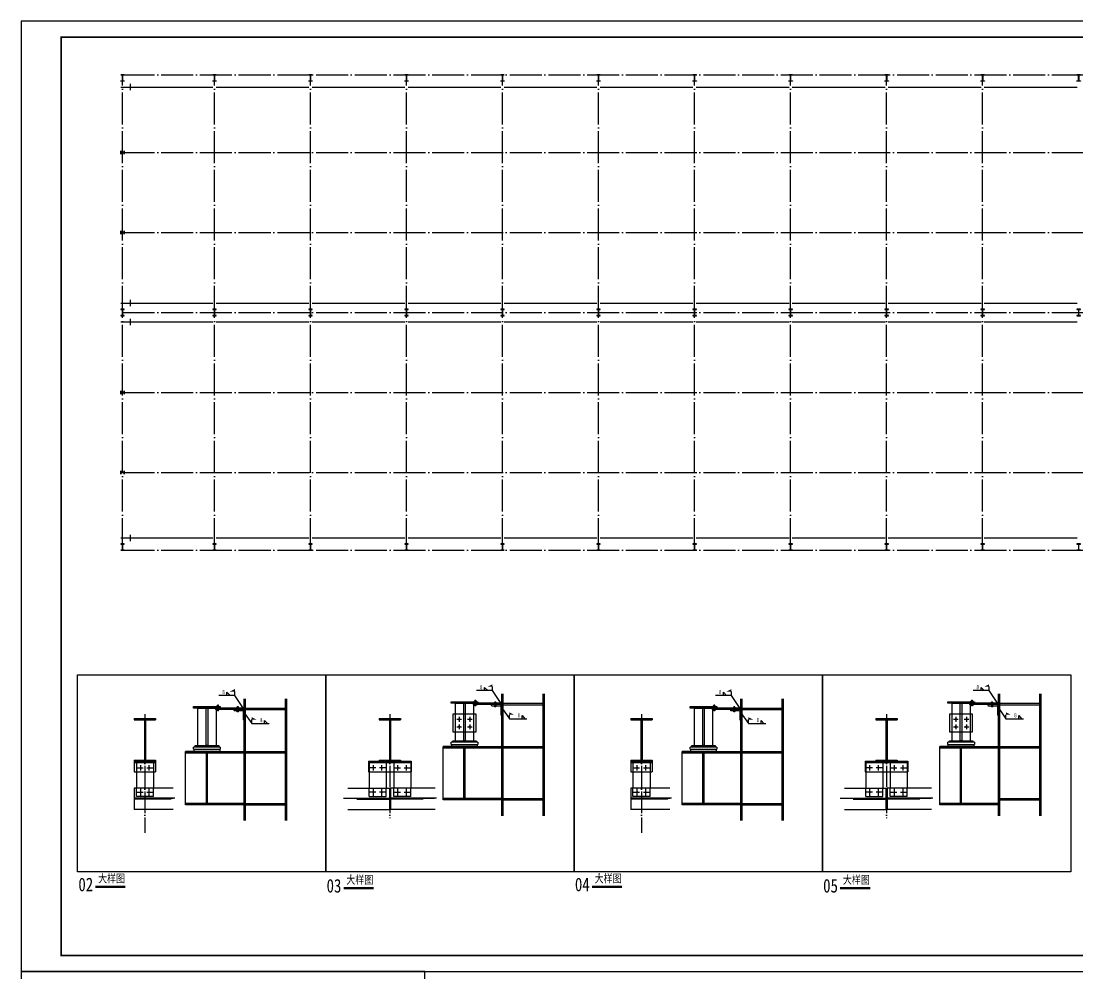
# Model space of a CAD drawing. Extents: x 3335981 to 3441081, y -1122115 to -866695.
# Drawn here: x 3335981 to 3402014, y -926238 to -866695 of the extents above; entities that cross this region are included whole.
import ezdxf
from ezdxf.enums import TextEntityAlignment as Align
from ezdxf.lldxf.tags import DXFTag

# ---------------------------------------------------------------- set-up
doc = ezdxf.new("R2010")
doc.units = 0
doc.header["$LTSCALE"] = 1000
doc.header["$MEASUREMENT"] = 0
doc.linetypes.add('2', pattern=[3800, 3000, -300, 200, -300])
doc.linetypes.add('DOTE', pattern=[2.42, 2, -0.2, 0.02, -0.2])
doc.layers.get('0').update_dxf_attribs({"color": 2})
for name, color, linetype in [('DIM_SYMB', 3, 'Continuous'), ('DOTE', 1, 'DOTE'), ('GROUND', 2, 'Continuous'), ('PUB_TEXT', 7, 'Continuous'), ('PUB_TITLE', 4, 'Continuous'), ('尺寸线及数字', 253, 'Continuous'), ('板洞', 253, 'Continuous'), ('焊缝标注', 1, 'Continuous'), ('编号标注', 253, 'Continuous'), ('螺栓孔标注', 253, 'Continuous'), ('轴线__点划线', 253, '2')]:
    doc.layers.add(name, color=color, linetype=linetype)
doc.styles.add('BIANHAO', font='SIMHEI.TTF', dxfattribs={"width": 0.8})
doc.styles.get("Standard").update_dxf_attribs({"font": 'sa-rs.shx', "width": 0.8, "bigfont": 'GBCBIG.shx'})
doc.styles.add('TUMING', font='SimSun.ttf', dxfattribs={"width": 0.8, "height": 500})
tags = doc.linetypes.add('DASH', pattern=[0.35, 0.25, -0.1]).pattern_tags.tags
tags[6:7] = [DXFTag(74, 4), DXFTag(75, 0), DXFTag(340, '0'), DXFTag(46, 1.0), DXFTag(50, 0.0), DXFTag(44, 0.0), DXFTag(45, 0.0)]
tags[4:5] = [DXFTag(74, 4), DXFTag(75, 0), DXFTag(340, '0'), DXFTag(46, 1.0), DXFTag(50, 0.0), DXFTag(44, 0.0), DXFTag(45, 0.0)]

# ---------------------------------------------------------------- blocks, each defined once
blk = doc.blocks.new('吊车详图西伯力')
for p, q in [((28280, -8002, -2), (28280, -8122, -2)), ((30279, -8002, -2), (30279, -8122, -2)), ((74823, -8002, -2), (74823, -8122, -2)), ((76823, -8002, -2), (76823, -8122, -2))]:
    blk.add_line(p, q)
at = {"linetype": 'ByBlock', "ltscale": 0.01}
for p, q in [((39769, -11611, -2), (34270, -11611, -2)), ((39769, -11736, -2), (34270, -11736, -2)), ((15626, -12067, -2), (10126, -12067, -2)), ((15626, -12192, -2), (10126, -12192, -2)), ((62169, -12067, -2), (56669, -12067, -2)), ((62169, -12192, -2), (56669, -12192, -2)), ((86313, -12067, -2), (80813, -12067, -2)), ((86313, -12192, -2), (80813, -12192, -2))]:
    blk.add_line(p, q, dxfattribs=at)
for points in [[(0, 0), (23268, 0), (23268, -18487), (0, -18487)], [(23268, 0), (46543, 0), (46543, -18487), (23268, -18487)], [(46543, 0), (69811, 0), (69811, -18487), (46543, -18487)], [(69811, 0), (93087, 0), (93087, -18487), (69811, -18487)]]:
    blk.add_lwpolyline(points, close=True, dxfattribs=at)
at = {"layer": 'DIM_SYMB', "color": 3, "const_width": 214}
for points in [[(1662, -19883), (4489, -19883)], [(48205, -19883), (51032, -19883)], [(24928, -20007), (27755, -20007)], [(71471, -20007), (74299, -20007)]]:
    blk.add_lwpolyline(points, dxfattribs=at)
at = {"layer": '尺寸线及数字'}
for p, q in [((14748, -1951, -2), (13248, -1951, -2)), ((14298, -1951, -2), (13998, -1651, -2)), ((13998, -1951, -2), (13998, -1651, -2)), ((14748, -1951, -2), (14748, -1576, -2)), ((15626, -3262, -2), (14748, -1951, -2)), ((38892, -1495, -2), (37392, -1495, -2)), ((38442, -1495, -2), (38142, -1195, -2)), ((38142, -1495, -2), (38142, -1195, -2)), ((38892, -1495, -2), (38892, -1120, -2)), ((39769, -2805, -2), (38892, -1495, -2)), ((39769, -13220, -2), (39769, -1796, -2)), ((39889, -13220, -2), (39889, -1796, -2)), ((43648, -13220, -2), (43648, -1796, -2)), ((43769, -13220, -2), (43769, -1796, -2)), ((61291, -1951, -2), (59791, -1951, -2)), ((60841, -1951, -2), (60541, -1651, -2)), ((60541, -1951, -2), (60541, -1651, -2)), ((61291, -1951, -2), (61291, -1576, -2)), ((62169, -3262, -2), (61291, -1951, -2)), ((85435, -1495, -2), (83935, -1495, -2)), ((84985, -1495, -2), (84685, -1195, -2)), ((84685, -1495, -2), (84685, -1195, -2)), ((85435, -1495, -2), (85435, -1120, -2)), ((86313, -2805, -2), (85435, -1495, -2)), ((86313, -13220, -2), (86313, -1796, -2)), ((86432, -13220, -2), (86432, -1796, -2)), ((90191, -13220, -2), (90191, -1796, -2)), ((90312, -13220, -2), (90312, -1796, -2)), ((13051, -2992, -2), (13051, -2952, -2)), ((13241, -2942, -2), (13061, -2942, -2)), ((13075, -2942, -2), (13075, -2927, -2)), ((13215, -2917, -2), (13085, -2917, -2)), ((13201, -2867, -2), (13101, -2867, -2)), ((13101, -2917, -2), (13101, -2867, -2)), ((13101, -2917, -2), (13101, -3337, -2)), ((13201, -2917, -2), (13201, -2867, -2)), ((13201, -2917, -2), (13201, -3337, -2)), ((13225, -2942, -2), (13225, -2927, -2)), ((13251, -2992, -2), (13251, -2952, -2)), ((15626, -13677, -2), (15626, -2252, -2)), ((15745, -13677, -2), (15745, -2252, -2)), ((19504, -13677, -2), (19504, -2252, -2)), ((19625, -13677, -2), (19625, -2252, -2)), ((35019, -2685, -2), (35019, -2535, -2)), ((35019, -2535, -2), (37519, -2535, -2)), ((39669, -2685, -2), (35019, -2685, -2)), ((35419, -6186, -2), (35419, -2641, -2)), ((35419, -2641, -2), (37120, -2641, -2)), ((35419, -2685, -2), (37120, -2685, -2)), ((35419, -2685, -2), (37120, -2685, -2)), ((36194, -2685, -2), (36344, -2685, -2)), ((36194, -6186, -2), (36194, -2685, -2)), ((36344, -2685, -2), (36344, -6186, -2)), ((37069, -2685, -2), (37069, -2805, -2)), ((39769, -2805, -2), (37069, -2805, -2)), ((37120, -2641, -2), (37120, -6186, -2)), ((37194, -2535, -2), (37194, -2496, -2)), ((37194, -2805, -2), (37194, -2845, -2)), ((37384, -2486, -2), (37204, -2486, -2)), ((37384, -2856, -2), (37204, -2856, -2)), ((37219, -2486, -2), (37219, -2471, -2)), ((37219, -2856, -2), (37219, -2871, -2)), ((37359, -2460, -2), (37229, -2460, -2)), ((37359, -2880, -2), (37229, -2880, -2)), ((37344, -2411, -2), (37244, -2411, -2)), ((37244, -2460, -2), (37244, -2411, -2)), ((37244, -2460, -2), (37244, -2880, -2)), ((37244, -2931, -2), (37244, -2880, -2)), ((37344, -2931, -2), (37244, -2931, -2)), ((37344, -2460, -2), (37344, -2411, -2)), ((37344, -2460, -2), (37344, -2880, -2)), ((37344, -2931, -2), (37344, -2880, -2)), ((37369, -2486, -2), (37369, -2471, -2)), ((37369, -2856, -2), (37369, -2871, -2)), ((37394, -2535, -2), (37394, -2496, -2)), ((37394, -2805, -2), (37394, -2845, -2)), ((37519, -2535, -2), (37519, -2685, -2)), ((39769, -2805, -2), (38769, -2805, -2)), ((38819, -2905, -2), (39619, -2905, -2)), ((39064, -2685, -2), (39064, -2646, -2)), ((39064, -2905, -2), (39064, -2941, -2)), ((39264, -2636, -2), (39075, -2636, -2)), ((39255, -2951, -2), (39075, -2951, -2)), ((39089, -2636, -2), (39089, -2621, -2)), ((39089, -2951, -2), (39089, -2966, -2)), ((39229, -2610, -2), (39099, -2610, -2)), ((39214, -2561, -2), (39114, -2561, -2)), ((39214, -2561, -2), (39114, -2561, -2)), ((39114, -2610, -2), (39114, -2561, -2)), ((39114, -2610, -2), (39114, -2976, -2)), ((39214, -2610, -2), (39214, -2561, -2)), ((39214, -2610, -2), (39214, -2976, -2)), ((39239, -2636, -2), (39239, -2621, -2)), ((39239, -2951, -2), (39239, -2966, -2)), ((39264, -2685, -2), (39264, -2636, -2)), ((39264, -2905, -2), (39264, -2941, -2)), ((39669, -2805, -2), (39669, -2685, -2)), ((39669, -2955, -2), (39669, -3755, -2)), ((39769, -2805, -2), (39769, -3805, -2)), ((39889, -2685, -2), (43648, -2685, -2)), ((39889, -2811, -2), (43648, -2811, -2)), ((59594, -2992, -2), (59594, -2952, -2)), ((59784, -2942, -2), (59604, -2942, -2)), ((59619, -2942, -2), (59619, -2927, -2)), ((59759, -2917, -2), (59629, -2917, -2)), ((59744, -2867, -2), (59644, -2867, -2)), ((59644, -2917, -2), (59644, -2867, -2)), ((59644, -2917, -2), (59644, -3337, -2)), ((59744, -2917, -2), (59744, -2867, -2)), ((59744, -2917, -2), (59744, -3337, -2)), ((59769, -2942, -2), (59769, -2927, -2)), ((59794, -2992, -2), (59794, -2952, -2)), ((62169, -13677, -2), (62169, -2252, -2)), ((62289, -13677, -2), (62289, -2252, -2)), ((66048, -13677, -2), (66048, -2252, -2)), ((66169, -13677, -2), (66169, -2252, -2)), ((81563, -2685, -2), (81563, -2535, -2)), ((81563, -2535, -2), (84063, -2535, -2)), ((86213, -2685, -2), (81563, -2685, -2)), ((81963, -6186, -2), (81963, -2641, -2)), ((81963, -2641, -2), (83663, -2641, -2)), ((81963, -2685, -2), (83663, -2685, -2)), ((81963, -2685, -2), (83663, -2685, -2)), ((82737, -2685, -2), (82887, -2685, -2)), ((82737, -6186, -2), (82737, -2685, -2)), ((82887, -2685, -2), (82887, -6186, -2)), ((83613, -2685, -2), (83613, -2805, -2)), ((86313, -2805, -2), (83613, -2805, -2)), ((83663, -2641, -2), (83663, -6186, -2)), ((83738, -2535, -2), (83738, -2496, -2)), ((83738, -2805, -2), (83738, -2845, -2)), ((83928, -2486, -2), (83748, -2486, -2)), ((83928, -2856, -2), (83748, -2856, -2)), ((83762, -2486, -2), (83762, -2471, -2)), ((83762, -2856, -2), (83762, -2871, -2)), ((83902, -2460, -2), (83772, -2460, -2)), ((83902, -2880, -2), (83772, -2880, -2)), ((83888, -2411, -2), (83788, -2411, -2)), ((83788, -2460, -2), (83788, -2411, -2)), ((83788, -2460, -2), (83788, -2880, -2)), ((83788, -2931, -2), (83788, -2880, -2)), ((83888, -2931, -2), (83788, -2931, -2)), ((83888, -2460, -2), (83888, -2411, -2)), ((83888, -2460, -2), (83888, -2880, -2)), ((83888, -2931, -2), (83888, -2880, -2)), ((83912, -2486, -2), (83912, -2471, -2)), ((83912, -2856, -2), (83912, -2871, -2)), ((83938, -2535, -2), (83938, -2496, -2)), ((83938, -2805, -2), (83938, -2845, -2)), ((84063, -2535, -2), (84063, -2685, -2)), ((86313, -2805, -2), (85313, -2805, -2)), ((85363, -2905, -2), (86163, -2905, -2)), ((85607, -2685, -2), (85607, -2646, -2)), ((85607, -2905, -2), (85607, -2941, -2)), ((85808, -2636, -2), (85618, -2636, -2)), ((85798, -2951, -2), (85618, -2951, -2)), ((85633, -2636, -2), (85633, -2621, -2)), ((85633, -2951, -2), (85633, -2966, -2)), ((85773, -2610, -2), (85642, -2610, -2)), ((85757, -2561, -2), (85658, -2561, -2)), ((85757, -2561, -2), (85658, -2561, -2)), ((85658, -2610, -2), (85658, -2561, -2)), ((85658, -2610, -2), (85658, -2976, -2)), ((85757, -2610, -2), (85757, -2561, -2)), ((85757, -2610, -2), (85757, -2976, -2)), ((85783, -2636, -2), (85783, -2621, -2)), ((85783, -2951, -2), (85783, -2966, -2)), ((85808, -2685, -2), (85808, -2636, -2)), ((85808, -2905, -2), (85808, -2941, -2)), ((86213, -2805, -2), (86213, -2685, -2)), ((86213, -2955, -2), (86213, -3755, -2)), ((86313, -2805, -2), (86313, -3805, -2)), ((86432, -2685, -2), (90191, -2685, -2)), ((86432, -2811, -2), (90191, -2811, -2)), ((10876, -3142, -2), (10876, -2992, -2)), ((10876, -2992, -2), (13376, -2992, -2)), ((15526, -3142, -2), (10876, -3142, -2)), ((11276, -6642, -2), (11276, -3097, -2)), ((11276, -3097, -2), (12976, -3097, -2)), ((11276, -3142, -2), (12976, -3142, -2)), ((11276, -3142, -2), (12976, -3142, -2)), ((12050, -3142, -2), (12200, -3142, -2)), ((12050, -6642, -2), (12050, -3142, -2)), ((12200, -3142, -2), (12200, -6642, -2)), ((12926, -3142, -2), (12926, -3262, -2)), ((15626, -3262, -2), (12926, -3262, -2)), ((12976, -3097, -2), (12976, -6642, -2)), ((13051, -3262, -2), (13051, -3302, -2)), ((13241, -3312, -2), (13061, -3312, -2)), ((13075, -3312, -2), (13075, -3327, -2)), ((13215, -3337, -2), (13085, -3337, -2)), ((13101, -3387, -2), (13101, -3337, -2)), ((13201, -3387, -2), (13101, -3387, -2)), ((13201, -3387, -2), (13201, -3337, -2)), ((13225, -3312, -2), (13225, -3327, -2)), ((13251, -3262, -2), (13251, -3302, -2)), ((13376, -2992, -2), (13376, -3142, -2)), ((15626, -3262, -2), (14626, -3262, -2)), ((14676, -3362, -2), (15476, -3362, -2)), ((14920, -3142, -2), (14920, -3102, -2)), ((14920, -3362, -2), (14920, -3397, -2)), ((15121, -3092, -2), (14931, -3092, -2)), ((15111, -3408, -2), (14931, -3408, -2)), ((14946, -3092, -2), (14946, -3077, -2)), ((14946, -3408, -2), (14946, -3423, -2)), ((15086, -3067, -2), (14955, -3067, -2)), ((15086, -3432, -2), (14955, -3432, -2)), ((15070, -3017, -2), (14971, -3017, -2)), ((15070, -3017, -2), (14971, -3017, -2)), ((14971, -3067, -2), (14971, -3017, -2)), ((14971, -3067, -2), (14971, -3432, -2)), ((14971, -3483, -2), (14971, -3432, -2)), ((15070, -3483, -2), (14971, -3483, -2)), ((15070, -3483, -2), (14971, -3483, -2)), ((15070, -3067, -2), (15070, -3017, -2)), ((15070, -3067, -2), (15070, -3432, -2)), ((15070, -3483, -2), (15070, -3432, -2)), ((15096, -3092, -2), (15096, -3077, -2)), ((15096, -3408, -2), (15096, -3423, -2)), ((15121, -3142, -2), (15121, -3092, -2)), ((15121, -3362, -2), (15121, -3397, -2)), ((15526, -3262, -2), (15526, -3142, -2)), ((15526, -3412, -2), (15526, -4212, -2)), ((15626, -3262, -2), (15626, -4262, -2)), ((15626, -3572, -2), (16330, -4583, -2)), ((15745, -3142, -2), (19504, -3142, -2)), ((15745, -3267, -2), (19504, -3267, -2)), ((39229, -2976, -2), (39099, -2976, -2)), ((39114, -3026, -2), (39114, -2976, -2)), ((39214, -3026, -2), (39114, -3026, -2)), ((39214, -3026, -2), (39114, -3026, -2)), ((39214, -3026, -2), (39214, -2976, -2)), ((39769, -3116, -2), (40474, -4127, -2)), ((40474, -4127, -2), (40474, -3752, -2)), ((41676, -3827, -2), (41937, -4127, -2)), ((41676, -4127, -2), (41676, -3827, -2)), ((57419, -3142, -2), (57419, -2992, -2)), ((57419, -2992, -2), (59919, -2992, -2)), ((62069, -3142, -2), (57419, -3142, -2)), ((57819, -6642, -2), (57819, -3097, -2)), ((57819, -3097, -2), (59519, -3097, -2)), ((57819, -3142, -2), (59519, -3142, -2)), ((57819, -3142, -2), (59519, -3142, -2)), ((58594, -3142, -2), (58744, -3142, -2)), ((58594, -6642, -2), (58594, -3142, -2)), ((58744, -3142, -2), (58744, -6642, -2)), ((59469, -3142, -2), (59469, -3262, -2)), ((62169, -3262, -2), (59469, -3262, -2)), ((59519, -3097, -2), (59519, -6642, -2)), ((59594, -3262, -2), (59594, -3302, -2)), ((59784, -3312, -2), (59604, -3312, -2)), ((59619, -3312, -2), (59619, -3327, -2)), ((59759, -3337, -2), (59629, -3337, -2)), ((59644, -3387, -2), (59644, -3337, -2)), ((59744, -3387, -2), (59644, -3387, -2)), ((59744, -3387, -2), (59744, -3337, -2)), ((59769, -3312, -2), (59769, -3327, -2)), ((59794, -3262, -2), (59794, -3302, -2)), ((59919, -2992, -2), (59919, -3142, -2)), ((62169, -3262, -2), (61169, -3262, -2)), ((61219, -3362, -2), (62019, -3362, -2)), ((61464, -3142, -2), (61464, -3102, -2)), ((61464, -3362, -2), (61464, -3397, -2)), ((61664, -3092, -2), (61474, -3092, -2)), ((61654, -3408, -2), (61474, -3408, -2)), ((61489, -3092, -2), (61489, -3077, -2)), ((61489, -3408, -2), (61489, -3423, -2)), ((61629, -3067, -2), (61499, -3067, -2)), ((61629, -3432, -2), (61499, -3432, -2)), ((61614, -3017, -2), (61514, -3017, -2)), ((61614, -3017, -2), (61514, -3017, -2)), ((61514, -3067, -2), (61514, -3017, -2)), ((61514, -3067, -2), (61514, -3432, -2)), ((61514, -3483, -2), (61514, -3432, -2)), ((61614, -3483, -2), (61514, -3483, -2)), ((61614, -3483, -2), (61514, -3483, -2)), ((61614, -3067, -2), (61614, -3017, -2)), ((61614, -3067, -2), (61614, -3432, -2)), ((61614, -3483, -2), (61614, -3432, -2)), ((61639, -3092, -2), (61639, -3077, -2)), ((61639, -3408, -2), (61639, -3423, -2)), ((61664, -3142, -2), (61664, -3092, -2)), ((61664, -3362, -2), (61664, -3397, -2)), ((62069, -3262, -2), (62069, -3142, -2)), ((62069, -3412, -2), (62069, -4212, -2)), ((62169, -3262, -2), (62169, -4262, -2)), ((62169, -3572, -2), (62873, -4583, -2)), ((62289, -3142, -2), (66048, -3142, -2)), ((62289, -3267, -2), (66048, -3267, -2)), ((85773, -2976, -2), (85642, -2976, -2)), ((85658, -3026, -2), (85658, -2976, -2)), ((85757, -3026, -2), (85658, -3026, -2)), ((85757, -3026, -2), (85658, -3026, -2)), ((85757, -3026, -2), (85757, -2976, -2)), ((86313, -3116, -2), (87017, -4127, -2)), ((87017, -4127, -2), (87017, -3752, -2)), ((88219, -3827, -2), (88480, -4127, -2)), ((88219, -4127, -2), (88219, -3827, -2)), ((5316, -4122, -2), (7316, -4122, -2)), ((5316, -4122, -2), (5316, -4242, -2)), ((5316, -4242, -2), (7316, -4242, -2)), ((6266, -4242, -2), (6266, -8002, -2)), ((6366, -4242, -2), (6366, -8002, -2)), ((7316, -4122, -2), (7316, -4242, -2)), ((16330, -4583, -2), (16330, -4208, -2)), ((16330, -4583, -2), (17973, -4583, -2)), ((17532, -4283, -2), (17793, -4583, -2)), ((17532, -4583, -2), (17532, -4283, -2)), ((28279, -4122, -2), (30279, -4122, -2)), ((28279, -4122, -2), (28279, -4242, -2)), ((28279, -4242, -2), (30279, -4242, -2)), ((29229, -4242, -2), (29229, -8002, -2)), ((29330, -4242, -2), (29330, -8002, -2)), ((30279, -4122, -2), (30279, -4242, -2)), ((40474, -4127, -2), (42116, -4127, -2)), ((51860, -4122, -2), (53859, -4122, -2)), ((51860, -4122, -2), (51860, -4242, -2)), ((51860, -4242, -2), (53859, -4242, -2)), ((52809, -4242, -2), (52809, -8002, -2)), ((52910, -4242, -2), (52910, -8002, -2)), ((53859, -4122, -2), (53859, -4242, -2)), ((62873, -4583, -2), (62873, -4208, -2)), ((62873, -4583, -2), (64516, -4583, -2)), ((64075, -4283, -2), (64337, -4583, -2)), ((64075, -4583, -2), (64075, -4283, -2)), ((74823, -4122, -2), (76823, -4122, -2)), ((74823, -4122, -2), (74823, -4242, -2)), ((74823, -4242, -2), (76823, -4242, -2)), ((75773, -4242, -2), (75773, -8002, -2)), ((75873, -4242, -2), (75873, -8002, -2)), ((76823, -4122, -2), (76823, -4242, -2)), ((87017, -4127, -2), (88660, -4127, -2)), ((13376, -6792, -2), (10876, -6792, -2)), ((10876, -6992, -2), (10876, -6792, -2)), ((11026, -6642, -2), (13226, -6642, -2)), ((11026, -6792, -2), (11026, -6642, -2)), ((12200, -6642, -2), (12050, -6642, -2)), ((13226, -6642, -2), (13226, -6792, -2)), ((13376, -6792, -2), (13376, -6992, -2)), ((37494, -6735, -2), (34270, -6735, -2)), ((34270, -11736, -2), (34270, -6735, -2)), ((34270, -6735, -2), (39769, -6735, -2)), ((34270, -6861, -2), (39769, -6861, -2)), ((37519, -6336, -2), (35019, -6336, -2)), ((35019, -6536, -2), (35019, -6336, -2)), ((35019, -6536, -2), (37519, -6536, -2)), ((35069, -6735, -2), (35069, -6536, -2)), ((35169, -6186, -2), (37369, -6186, -2)), ((35169, -6336, -2), (35169, -6186, -2)), ((36344, -6186, -2), (36194, -6186, -2)), ((36220, -11611, -2), (36220, -6861, -2)), ((36319, -11611, -2), (36319, -6861, -2)), ((37369, -6186, -2), (37369, -6336, -2)), ((37469, -6536, -2), (37469, -6735, -2)), ((37519, -6336, -2), (37519, -6536, -2)), ((39889, -6735, -2), (43648, -6735, -2)), ((39889, -6861, -2), (43648, -6861, -2)), ((59919, -6792, -2), (57419, -6792, -2)), ((57419, -6992, -2), (57419, -6792, -2)), ((57569, -6642, -2), (59769, -6642, -2)), ((57569, -6792, -2), (57569, -6642, -2)), ((58744, -6642, -2), (58594, -6642, -2)), ((59769, -6642, -2), (59769, -6792, -2)), ((59919, -6792, -2), (59919, -6992, -2)), ((84037, -6735, -2), (80813, -6735, -2)), ((80813, -12192, -2), (80813, -6735, -2)), ((80813, -6735, -2), (86313, -6735, -2)), ((80813, -6861, -2), (86313, -6861, -2)), ((84063, -6336, -2), (81563, -6336, -2)), ((81563, -6536, -2), (81563, -6336, -2)), ((81563, -6536, -2), (84063, -6536, -2)), ((81613, -6735, -2), (81613, -6536, -2)), ((81713, -6186, -2), (83913, -6186, -2)), ((81713, -6336, -2), (81713, -6186, -2)), ((82887, -6186, -2), (82737, -6186, -2)), ((82763, -12067, -2), (82763, -6861, -2)), ((82863, -12067, -2), (82863, -6861, -2)), ((83913, -6186, -2), (83913, -6336, -2)), ((84012, -6536, -2), (84012, -6735, -2)), ((84063, -6336, -2), (84063, -6536, -2)), ((86432, -6735, -2), (90191, -6735, -2)), ((86432, -6861, -2), (90191, -6861, -2)), ((13350, -7192, -2), (10126, -7192, -2)), ((10126, -12192, -2), (10126, -7192, -2)), ((10126, -7192, -2), (15626, -7192, -2)), ((10126, -7317, -2), (15626, -7317, -2)), ((10876, -6992, -2), (13376, -6992, -2)), ((10926, -7192, -2), (10926, -6992, -2)), ((12076, -12067, -2), (12076, -7317, -2)), ((12176, -12067, -2), (12176, -7317, -2)), ((13325, -6992, -2), (13325, -7192, -2)), ((15745, -7192, -2), (19504, -7192, -2)), ((15745, -7317, -2), (19504, -7317, -2)), ((59894, -7192, -2), (56669, -7192, -2)), ((56669, -12192, -2), (56669, -7192, -2)), ((56669, -7192, -2), (62169, -7192, -2)), ((56669, -7317, -2), (62169, -7317, -2)), ((57419, -6992, -2), (59919, -6992, -2)), ((57469, -7192, -2), (57469, -6992, -2)), ((58619, -12067, -2), (58619, -7317, -2)), ((58719, -12067, -2), (58719, -7317, -2)), ((59869, -6992, -2), (59869, -7192, -2)), ((62289, -7192, -2), (66048, -7192, -2)), ((62289, -7317, -2), (66048, -7317, -2)), ((5316, -8002, -2), (7316, -8002, -2)), ((5316, -8002, -2), (5316, -9122, -2)), ((5316, -8122, -2), (7316, -8122, -2)), ((5316, -8222, -2), (7316, -8222, -2)), ((7316, -8002, -2), (7316, -9122, -2)), ((27279, -8122, -2), (31280, -8122, -2)), ((27279, -8122, -2), (27279, -9122, -2)), ((28280, -8002, -2), (30279, -8002, -2)), ((31280, -8122, -2), (31280, -9122, -2)), ((51860, -8002, -2), (53859, -8002, -2)), ((51860, -8002, -2), (51860, -9122, -2)), ((51860, -8122, -2), (53859, -8122, -2)), ((51860, -8222, -2), (53859, -8222, -2)), ((53859, -8002, -2), (53859, -9122, -2)), ((73822, -8122, -2), (77823, -8122, -2)), ((73822, -8122, -2), (73822, -9122, -2)), ((74823, -8002, -2), (76823, -8002, -2)), ((77823, -8122, -2), (77823, -9122, -2)), ((27279, -9122, -2), (27329, -9122, -2)), ((28929, -9122, -2), (29630, -9122, -2)), ((31230, -9122, -2), (31280, -9122, -2)), ((73822, -9122, -2), (73872, -9122, -2)), ((75473, -9122, -2), (76173, -9122, -2)), ((77773, -9122, -2), (77823, -9122, -2)), ((8958, -10623, -2), (5316, -10623, -2)), ((5316, -10623, -2), (5316, -12623, -2)), ((25332, -10623, -2), (29229, -10623, -2)), ((29229, -10623, -2), (29229, -12623, -2)), ((33510, -10623, -2), (29329, -10623, -2)), ((29329, -10623, -2), (29329, -12623, -2)), ((55501, -10623, -2), (51860, -10623, -2)), ((51860, -10623, -2), (51860, -12623, -2)), ((71876, -10623, -2), (75773, -10623, -2)), ((75773, -10623, -2), (75773, -12623, -2)), ((80053, -10623, -2), (75873, -10623, -2)), ((75873, -10623, -2), (75873, -12623, -2)), ((39889, -11611, -2), (43648, -11611, -2)), ((39889, -11736, -2), (43648, -11736, -2)), ((86432, -11611, -2), (90191, -11611, -2)), ((86432, -11736, -2), (90191, -11736, -2)), ((8958, -12623, -2), (5316, -12623, -2)), ((15745, -12067, -2), (19504, -12067, -2)), ((15745, -12192, -2), (19504, -12192, -2)), ((25332, -12623, -2), (29229, -12623, -2)), ((33510, -12623, -2), (29329, -12623, -2)), ((55501, -12623, -2), (51860, -12623, -2)), ((62289, -12067, -2), (66048, -12067, -2)), ((62289, -12192, -2), (66048, -12192, -2)), ((71876, -12623, -2), (75773, -12623, -2)), ((80053, -12623, -2), (75873, -12623, -2))]:
    blk.add_line(p, q, dxfattribs=at)
at = {"layer": '尺寸线及数字', "linetype": 'DASH'}
for p, q in [((27279, -8222, -2), (31280, -8222, -2)), ((73822, -8222, -2), (77823, -8222, -2)), ((5316, -9122, -2), (7316, -9122, -2)), ((27329, -9122, -2), (28929, -9122, -2)), ((29630, -9122, -2), (31230, -9122, -2)), ((51860, -9122, -2), (53859, -9122, -2)), ((73872, -9122, -2), (75473, -9122, -2)), ((76173, -9122, -2), (77773, -9122, -2))]:
    blk.add_line(p, q, dxfattribs=at)
at = {"layer": '尺寸线及数字'}
for centre, radius, start, end in [((13061, -2952, -2), 9.9, 90, 180.00001), ((13085, -2927, -2), 10.6, 90, 180.00001), ((13215, -2927, -2), 9.96, 0, 90), ((13241, -2952, -2), 9.96, 0, 90), ((37204, -2845, -2), 9.96, 180.00001, 270.00001), ((37204, -2496, -2), 9.9, 90, 180.00001), ((37229, -2471, -2), 10.6, 90, 180.00001), ((37229, -2871, -2), 9.91, 180.00001, 270.00001), ((37359, -2471, -2), 9.96, 0, 90), ((37359, -2871, -2), 9.37, 270, 0), ((37384, -2496, -2), 9.96, 0, 90), ((37384, -2845, -2), 10.3, 270, 0), ((38883, -2811, -2), 114, 177.20509, 235.92502), ((39075, -2941, -2), 10.3, 180.00001, 270.00001), ((39075, -2646, -2), 9.9, 90, 180.00001), ((39099, -2621, -2), 10.6, 90, 180.00001), ((39099, -2966, -2), 9.94, 180.00001, 270.00001), ((39229, -2621, -2), 9.96, 0, 90), ((39229, -2966, -2), 9.37, 270, 0), ((39255, -2941, -2), 10.3, 270, 0), ((39619, -2955, -2), 50, 0, 90), ((59604, -2952, -2), 9.9, 90, 180.00001), ((59629, -2927, -2), 10.6, 90, 180.00001), ((59759, -2927, -2), 9.96, 0, 90), ((59784, -2952, -2), 9.96, 0, 90), ((83748, -2496, -2), 9.9, 90, 180.00001), ((83748, -2845, -2), 9.96, 180.00001, 270.00001), ((83772, -2471, -2), 10.6, 90, 180.00001), ((83772, -2871, -2), 9.91, 180.00001, 270.00001), ((83902, -2471, -2), 9.96, 0, 90), ((83902, -2871, -2), 9.37, 270, 0), ((83928, -2496, -2), 9.96, 0, 90), ((83928, -2845, -2), 10.3, 270, 0), ((85427, -2811, -2), 114, 177.20509, 235.92502), ((85618, -2646, -2), 9.9, 90, 180.00001), ((85618, -2941, -2), 10.3, 180.00001, 270.00001), ((85642, -2621, -2), 10.6, 90, 180.00001), ((85642, -2966, -2), 9.94, 180.00001, 270.00001), ((85773, -2621, -2), 9.96, 0, 90), ((85773, -2966, -2), 9.37, 270, 0), ((85798, -2941, -2), 10.3, 270, 0), ((86163, -2955, -2), 50, 0, 90), ((13061, -3302, -2), 9.96, 180.00001, 270.00001), ((13085, -3327, -2), 9.91, 180.00001, 270.00001), ((13215, -3327, -2), 9.37, 270, 0), ((13241, -3302, -2), 10.3, 270, 0), ((14740, -3267, -2), 114, 177.20509, 235.92502), ((14931, -3102, -2), 9.9, 90, 180.00001), ((14931, -3397, -2), 10.3, 180.00001, 270.00001), ((14955, -3077, -2), 10.6, 90, 180.00001), ((14955, -3423, -2), 9.94, 180.00001, 270.00001), ((15086, -3077, -2), 9.96, 0, 90), ((15086, -3423, -2), 9.37, 270, 0), ((15111, -3397, -2), 10.3, 270, 0), ((15476, -3412, -2), 50, 0, 90), ((39764, -3692, -2), 114, 214.07499, 272.79491), ((59604, -3302, -2), 9.96, 180.00001, 270.00001), ((59629, -3327, -2), 9.91, 180.00001, 270.00001), ((59759, -3327, -2), 9.37, 270, 0), ((59784, -3302, -2), 10.3, 270, 0), ((61283, -3267, -2), 114, 177.20509, 235.92502), ((61474, -3102, -2), 9.9, 90, 180.00001), ((61474, -3397, -2), 10.3, 180.00001, 270.00001), ((61499, -3077, -2), 10.6, 90, 180.00001), ((61499, -3423, -2), 9.94, 180.00001, 270.00001), ((61629, -3077, -2), 9.96, 0, 90), ((61629, -3423, -2), 9.37, 270, 0), ((61654, -3397, -2), 10.3, 270, 0), ((62019, -3412, -2), 50, 0, 90), ((86307, -3692, -2), 114, 214.07499, 272.79491), ((15620, -4148, -2), 114, 214.07499, 272.79491), ((62164, -4148, -2), 114, 214.07499, 272.79491)]:
    blk.add_arc(centre, radius, start, end, dxfattribs=at)
for points in [[(38892, -1120, -2), (38442, -1120, -2), (38892, -895, -2)], [(85435, -1120, -2), (84985, -1120, -2), (85435, -895, -2)], [(14748, -1576, -2), (14298, -1576, -2), (14748, -1351, -2)], [(61291, -1576, -2), (60841, -1576, -2), (61291, -1351, -2)], [(39769, -2805, -2), (39705, -2669, -2), (39667, -2694, -2)], [(86313, -2805, -2), (86248, -2669, -2), (86211, -2694, -2)], [(15626, -3262, -2), (15561, -3125, -2), (15524, -3150, -2)], [(15626, -3572, -2), (15693, -3708, -2), (15730, -3683, -2)], [(39769, -3116, -2), (39836, -3252, -2), (39874, -3226, -2)], [(40474, -3752, -2), (40924, -3752, -2), (40474, -3527, -2)], [(62169, -3262, -2), (62105, -3125, -2), (62067, -3150, -2)], [(62169, -3572, -2), (62236, -3708, -2), (62273, -3683, -2)], [(86313, -3116, -2), (86380, -3252, -2), (86417, -3226, -2)], [(87017, -3752, -2), (87467, -3752, -2), (87017, -3527, -2)], [(16330, -4208, -2), (16780, -4208, -2), (16330, -3983, -2)], [(62873, -4208, -2), (63323, -4208, -2), (62873, -3983, -2)]]:
    blk.add_solid(points, dxfattribs=at)
at = {"layer": '板洞', "color": 1}
for p, q in [((5516, -8172, -2), (5516, -10623, -2)), ((5516, -8172, -2), (7117, -8172, -2)), ((7117, -8172, -2), (7117, -10623, -2)), ((28929, -8172, -2), (27329, -8172, -2)), ((27329, -8172, -2), (27329, -10623, -2)), ((28929, -8172, -2), (28929, -10623, -2)), ((29630, -8172, -2), (29630, -10623, -2)), ((29630, -8172, -2), (31230, -8172, -2)), ((31230, -8172, -2), (31230, -10623, -2)), ((52060, -8172, -2), (52060, -10623, -2)), ((52060, -8172, -2), (53660, -8172, -2)), ((53660, -8172, -2), (53660, -10623, -2)), ((75473, -8172, -2), (73872, -8172, -2)), ((73872, -8172, -2), (73872, -10623, -2)), ((75473, -8172, -2), (75473, -10623, -2)), ((76173, -8172, -2), (76173, -10623, -2)), ((76173, -8172, -2), (77773, -8172, -2)), ((77773, -8172, -2), (77773, -10623, -2))]:
    blk.add_line(p, q, dxfattribs=at)
at = {"layer": '板洞', "color": 253}
for p, q in [((5516, -8722, -2), (6141, -8722, -2)), ((5916, -8977, -2), (5916, -8467, -2)), ((6491, -8722, -2), (7117, -8722, -2)), ((6716, -8977, -2), (6716, -8467, -2)), ((27955, -8722, -2), (27329, -8722, -2)), ((27730, -8977, -2), (27730, -8467, -2)), ((28929, -8722, -2), (28304, -8722, -2)), ((28529, -8977, -2), (28529, -8467, -2)), ((29630, -8722, -2), (30255, -8722, -2)), ((30030, -8977, -2), (30030, -8467, -2)), ((30604, -8722, -2), (31230, -8722, -2)), ((30829, -8977, -2), (30829, -8467, -2)), ((52060, -8722, -2), (52685, -8722, -2)), ((52460, -8977, -2), (52460, -8467, -2)), ((53034, -8722, -2), (53660, -8722, -2)), ((53259, -8977, -2), (53259, -8467, -2)), ((74498, -8722, -2), (73872, -8722, -2)), ((74273, -8977, -2), (74273, -8467, -2)), ((75473, -8722, -2), (74848, -8722, -2)), ((75073, -8977, -2), (75073, -8467, -2)), ((76173, -8722, -2), (76798, -8722, -2)), ((76573, -8977, -2), (76573, -8467, -2)), ((77148, -8722, -2), (77773, -8722, -2)), ((77373, -8977, -2), (77373, -8467, -2)), ((5916, -11360, -2), (5916, -10685, -2)), ((6716, -11360, -2), (6716, -10685, -2)), ((27730, -11360, -2), (27730, -10685, -2)), ((28529, -11360, -2), (28529, -10685, -2)), ((30030, -11360, -2), (30030, -10685, -2)), ((30829, -11360, -2), (30829, -10685, -2)), ((52460, -11360, -2), (52460, -10685, -2)), ((53259, -11360, -2), (53259, -10685, -2)), ((74273, -11360, -2), (74273, -10685, -2)), ((75073, -11360, -2), (75073, -10685, -2)), ((76573, -11360, -2), (76573, -10685, -2)), ((77373, -11360, -2), (77373, -10685, -2)), ((5516, -11023, -2), (6141, -11023, -2)), ((6491, -11023, -2), (7116, -11023, -2)), ((27955, -11023, -2), (27330, -11023, -2)), ((28929, -11023, -2), (28304, -11023, -2)), ((29630, -11023, -2), (30255, -11023, -2)), ((30604, -11023, -2), (31229, -11023, -2)), ((52060, -11023, -2), (52685, -11023, -2)), ((53034, -11023, -2), (53659, -11023, -2)), ((74498, -11023, -2), (73873, -11023, -2)), ((75473, -11023, -2), (74848, -11023, -2)), ((76173, -11023, -2), (76798, -11023, -2)), ((77148, -11023, -2), (77773, -11023, -2))]:
    blk.add_line(p, q, dxfattribs=at)
at = {"layer": '板洞', "color": 253, "linetype": 'DASH'}
for p, q in [((5516, -11422, -2), (5516, -10623, -2)), ((7116, -11422, -2), (7116, -10623, -2)), ((27330, -11422, -2), (27330, -10623, -2)), ((28929, -11422, -2), (28929, -10623, -2)), ((29630, -11422, -2), (29630, -10623, -2)), ((31229, -11422, -2), (31229, -10623, -2)), ((52060, -11422, -2), (52060, -10623, -2)), ((53659, -11422, -2), (53659, -10623, -2)), ((73873, -11422, -2), (73873, -10623, -2)), ((75473, -11422, -2), (75473, -10623, -2)), ((76173, -11422, -2), (76173, -10623, -2)), ((77773, -11422, -2), (77773, -10623, -2)), ((7116, -11422, -2), (5516, -11422, -2)), ((27330, -11422, -2), (28929, -11422, -2)), ((31229, -11422, -2), (29630, -11422, -2)), ((53659, -11422, -2), (52060, -11422, -2)), ((73873, -11422, -2), (75473, -11422, -2)), ((77773, -11422, -2), (76173, -11422, -2))]:
    blk.add_line(p, q, dxfattribs=at)
at = {"layer": '板洞'}
for points in [[(5916, -8868, -2), (6029, -8722, -2), (5804, -8722, -2), (5916, -8576, -2)], [(6716, -8868, -2), (6828, -8722, -2), (6603, -8722, -2), (6716, -8576, -2)], [(27730, -8868, -2), (27617, -8722, -2), (27842, -8722, -2), (27730, -8576, -2)], [(28529, -8868, -2), (28417, -8722, -2), (28642, -8722, -2), (28529, -8576, -2)], [(30030, -8868, -2), (30142, -8722, -2), (29917, -8722, -2), (30030, -8576, -2)], [(30829, -8868, -2), (30942, -8722, -2), (30717, -8722, -2), (30829, -8576, -2)], [(52460, -8868, -2), (52572, -8722, -2), (52347, -8722, -2), (52460, -8576, -2)], [(53259, -8868, -2), (53372, -8722, -2), (53147, -8722, -2), (53259, -8576, -2)], [(74273, -8868, -2), (74161, -8722, -2), (74386, -8722, -2), (74273, -8576, -2)], [(75073, -8868, -2), (74960, -8722, -2), (75185, -8722, -2), (75073, -8576, -2)], [(76573, -8868, -2), (76685, -8722, -2), (76460, -8722, -2), (76573, -8576, -2)], [(77373, -8868, -2), (77485, -8722, -2), (77260, -8722, -2), (77373, -8576, -2)], [(5916, -11169, -2), (6029, -11023, -2), (5804, -11023, -2), (5916, -10876, -2)], [(6716, -11169, -2), (6828, -11023, -2), (6603, -11023, -2), (6716, -10876, -2)], [(27730, -11169, -2), (27617, -11023, -2), (27842, -11023, -2), (27730, -10876, -2)], [(28529, -11169, -2), (28417, -11023, -2), (28642, -11023, -2), (28529, -10876, -2)], [(30030, -11169, -2), (30142, -11023, -2), (29917, -11023, -2), (30030, -10876, -2)], [(30829, -11169, -2), (30942, -11023, -2), (30717, -11023, -2), (30829, -10876, -2)], [(52460, -11169, -2), (52572, -11023, -2), (52347, -11023, -2), (52460, -10876, -2)], [(53259, -11169, -2), (53372, -11023, -2), (53147, -11023, -2), (53259, -10876, -2)], [(74273, -11169, -2), (74161, -11023, -2), (74386, -11023, -2), (74273, -10876, -2)], [(75073, -11169, -2), (74960, -11023, -2), (75185, -11023, -2), (75073, -10876, -2)], [(76573, -11169, -2), (76685, -11023, -2), (76460, -11023, -2), (76573, -10876, -2)], [(77373, -11169, -2), (77485, -11023, -2), (77260, -11023, -2), (77373, -10876, -2)]]:
    blk.add_solid(points, dxfattribs=at)
at = {"layer": '焊缝标注', "color": 1, "elevation": -2}
for points in [[(35219, -3685), (37319, -3685), (37319, -5386), (35219, -5386), (35219, -3685)], [(81762, -3685), (83862, -3685), (83862, -5386), (81762, -5386), (81762, -3685)]]:
    blk.add_lwpolyline(points, dxfattribs=at)
at = {"layer": '焊缝标注', "const_width": 113, "elevation": -4}
for points in [[(35825, -4185, 1), (35713, -4185, 1), (35825, -4185, 1)], [(35825, -4185, 1), (35713, -4185, 1), (35825, -4185, 1)], [(35825, -4885, 1), (35713, -4885, 1), (35825, -4885, 1)], [(35825, -4885, 1), (35713, -4885, 1), (35825, -4885, 1)], [(36825, -4185, 1), (36713, -4185, 1), (36825, -4185, 1)], [(36825, -4185, 1), (36713, -4185, 1), (36825, -4185, 1)], [(36825, -4885, 1), (36713, -4885, 1), (36825, -4885, 1)], [(36825, -4885, 1), (36713, -4885, 1), (36825, -4885, 1)], [(82369, -4185, 1), (82256, -4185, 1), (82369, -4185, 1)], [(82369, -4185, 1), (82256, -4185, 1), (82369, -4185, 1)], [(82369, -4885, 1), (82256, -4885, 1), (82369, -4885, 1)], [(82369, -4885, 1), (82256, -4885, 1), (82369, -4885, 1)], [(83369, -4185, 1), (83256, -4185, 1), (83369, -4185, 1)], [(83369, -4185, 1), (83256, -4185, 1), (83369, -4185, 1)], [(83369, -4885, 1), (83256, -4885, 1), (83369, -4885, 1)], [(83369, -4885, 1), (83256, -4885, 1), (83369, -4885, 1)]]:
    blk.add_lwpolyline(points, format="xyb", close=True, dxfattribs=at)
at = {"layer": '焊缝标注', "const_width": 14.6, "elevation": -2}
for points in [[(35776, -4186, 1), (35762, -4186, 1), (35776, -4186, 1)], [(82320, -4186, 1), (82305, -4186, 1), (82320, -4186, 1)]]:
    blk.add_lwpolyline(points, format="xyb", dxfattribs=at)
at = {"layer": '编号标注', "color": 253}
for p, q in [((35769, -3960, -4), (35769, -4410, -4)), ((36769, -3960, -4), (36769, -4410, -4)), ((82313, -3960, -4), (82313, -4410, -4)), ((83312, -3960, -4), (83312, -4410, -4)), ((35544, -4185, -4), (35994, -4185, -4)), ((35544, -4885, -4), (35994, -4885, -4)), ((35769, -4660, -4), (35769, -5110, -4)), ((36544, -4185, -4), (36994, -4185, -4)), ((36544, -4885, -4), (36994, -4885, -4)), ((36769, -4660, -4), (36769, -5110, -4)), ((82088, -4185, -4), (82538, -4185, -4)), ((82088, -4885, -4), (82538, -4885, -4)), ((82313, -4660, -4), (82313, -5110, -4)), ((83087, -4185, -4), (83537, -4185, -4)), ((83087, -4885, -4), (83537, -4885, -4)), ((83312, -4660, -4), (83312, -5110, -4))]:
    blk.add_line(p, q, dxfattribs=at)
at = {"layer": '螺栓孔标注'}
for centre, start, end in [((5916, -8722, -2), 0, 180), ((5916, -8722, -2), 180, 0), ((28529, -8722, -2), 0, 180), ((28529, -8722, -2), 180, 0), ((30030, -8722, -2), 0, 180), ((30030, -8722, -2), 180, 0), ((52460, -8722, -2), 0, 180), ((52460, -8722, -2), 180, 0), ((75073, -8722, -2), 0, 180), ((75073, -8722, -2), 180, 0), ((76573, -8722, -2), 0, 180), ((76573, -8722, -2), 180, 0)]:
    blk.add_arc(centre, 0.425, start, end, dxfattribs=at)
at = {"layer": '轴线__点划线', "linetype": 'DOTE'}
for p, q in [((6316, -3706, -2), (6316, -14813, -2)), ((29279, -3706, -2), (29279, -13457, -2)), ((52860, -3706, -2), (52860, -14813, -2)), ((75823, -3706, -2), (75823, -13457, -2)), ((8963, -11622, -2), (5316, -11622, -2)), ((33453, -11622, -2), (25276, -11622, -2)), ((55507, -11622, -2), (51860, -11622, -2)), ((79997, -11622, -2), (71819, -11622, -2))]:
    blk.add_line(p, q, dxfattribs=at)
at = {"layer": '轴线__点划线', "color": 94, "linetype": 'DASH'}
for p, q in [((9130, -11573, -2), (5316, -11573, -2)), ((8786, -11673, -2), (5316, -11673, -2)), ((24929, -11573, -2), (29229, -11573, -2)), ((26163, -11673, -2), (29229, -11673, -2)), ((33630, -11573, -2), (29329, -11573, -2)), ((32396, -11673, -2), (29329, -11673, -2)), ((55674, -11573, -2), (51860, -11573, -2)), ((55329, -11673, -2), (51860, -11673, -2)), ((71472, -11573, -2), (75773, -11573, -2)), ((72706, -11673, -2), (75773, -11673, -2)), ((80173, -11573, -2), (75873, -11573, -2)), ((78940, -11673, -2), (75873, -11673, -2))]:
    blk.add_line(p, q, dxfattribs=at)
at = {"layer": 'DIM_SYMB', "color": 7, "style": 'TUMING', "width": 0.8}
for p in [(1927, -19485), (25194, -19609), (48471, -19485), (71737, -19609)]:
    blk.add_text('大样图', height=750.4, dxfattribs=at).set_placement(p)
at = {"layer": 'PUB_TEXT', "style": 'BIANHAO', "width": 0.8}
for s, p in [('02', (75, -20301)), ('03', (23341, -20424)), ('04', (46618, -20301)), ('05', (69885, -20424))]:
    blk.add_text(s, height=1275, dxfattribs=at).set_placement(p)
at = {"layer": '尺寸线及数字', "width": 0.839941}
for p, p2 in [((37722, -1360, -2), (37932, -1360, -2)), ((84265, -1360, -2), (84475, -1360, -2)), ((13578, -1816, -2), (13788, -1816, -2)), ((60121, -1816, -2), (60331, -1816, -2)), ((41256, -3992, -2), (41466, -3992, -2)), ((87799, -3992, -2), (88009, -3992, -2)), ((17112, -4448, -2), (17322, -4448, -2)), ((63655, -4448, -2), (63865, -4448, -2))]:
    blk.add_text('8', height=375, dxfattribs=at).set_placement(p, p2, align=Align.FIT)

msp = doc.modelspace()

# ---------------------------------------------------------------- linework, layer by layer
for points in [[(3342424, -870436), (3342424, -870446), (3342204, -870446), (3342204, -870436), (3342311, -870436), (3342311, -870056), (3342204, -870056), (3342204, -870046), (3342424, -870046), (3342424, -870056), (3342317, -870056), (3342317, -870436)], [(3348174, -870436), (3348174, -870446), (3347954, -870446), (3347954, -870436), (3348061, -870436), (3348061, -870056), (3347954, -870056), (3347954, -870046), (3348174, -870046), (3348174, -870056), (3348067, -870056), (3348067, -870436)], [(3354174, -870436), (3354174, -870446), (3353954, -870446), (3353954, -870436), (3354061, -870436), (3354061, -870056), (3353954, -870056), (3353954, -870046), (3354174, -870046), (3354174, -870056), (3354067, -870056), (3354067, -870436)], [(3360174, -870436), (3360174, -870446), (3359954, -870446), (3359954, -870436), (3360061, -870436), (3360061, -870056), (3359954, -870056), (3359954, -870046), (3360174, -870046), (3360174, -870056), (3360067, -870056), (3360067, -870436)], [(3366174, -870436), (3366174, -870446), (3365954, -870446), (3365954, -870436), (3366061, -870436), (3366061, -870056), (3365954, -870056), (3365954, -870046), (3366174, -870046), (3366174, -870056), (3366067, -870056), (3366067, -870436)], [(3372174, -870436), (3372174, -870446), (3371954, -870446), (3371954, -870436), (3372061, -870436), (3372061, -870056), (3371954, -870056), (3371954, -870046), (3372174, -870046), (3372174, -870056), (3372067, -870056), (3372067, -870436)], [(3378174, -870436), (3378174, -870446), (3377954, -870446), (3377954, -870436), (3378061, -870436), (3378061, -870056), (3377954, -870056), (3377954, -870046), (3378174, -870046), (3378174, -870056), (3378067, -870056), (3378067, -870436)], [(3384174, -870436), (3384174, -870446), (3383954, -870446), (3383954, -870436), (3384061, -870436), (3384061, -870056), (3383954, -870056), (3383954, -870046), (3384174, -870046), (3384174, -870056), (3384067, -870056), (3384067, -870436)], [(3390174, -870436), (3390174, -870446), (3389954, -870446), (3389954, -870436), (3390061, -870436), (3390061, -870056), (3389954, -870056), (3389954, -870046), (3390174, -870046), (3390174, -870056), (3390067, -870056), (3390067, -870436)], [(3396174, -870436), (3396174, -870446), (3395954, -870446), (3395954, -870436), (3396061, -870436), (3396061, -870056), (3395954, -870056), (3395954, -870046), (3396174, -870046), (3396174, -870056), (3396067, -870056), (3396067, -870436)], [(3402174, -870436), (3402174, -870446), (3401954, -870446), (3401954, -870436), (3402061, -870436), (3402061, -870056), (3401954, -870056), (3401954, -870046), (3402174, -870046), (3402174, -870056), (3402067, -870056), (3402067, -870436)], [(3342214, -874796), (3342204, -874796), (3342204, -875016), (3342214, -875016), (3342214, -874909), (3342414, -874909), (3342414, -875016), (3342424, -875016), (3342424, -874796), (3342414, -874796), (3342414, -874903), (3342214, -874903)], [(3342214, -879796), (3342204, -879796), (3342204, -880016), (3342214, -880016), (3342214, -879909), (3342414, -879909), (3342414, -880016), (3342424, -880016), (3342424, -879796), (3342414, -879796), (3342414, -879903), (3342214, -879903)], [(3342424, -884716), (3342424, -884706), (3342204, -884706), (3342204, -884716), (3342311, -884716), (3342311, -885096), (3342204, -885096), (3342204, -885106), (3342424, -885106), (3342424, -885096), (3342317, -885096), (3342317, -884716)], [(3348174, -884716), (3348174, -884706), (3347954, -884706), (3347954, -884716), (3348061, -884716), (3348061, -885096), (3347954, -885096), (3347954, -885106), (3348174, -885106), (3348174, -885096), (3348067, -885096), (3348067, -884716)], [(3354174, -884716), (3354174, -884706), (3353954, -884706), (3353954, -884716), (3354061, -884716), (3354061, -885096), (3353954, -885096), (3353954, -885106), (3354174, -885106), (3354174, -885096), (3354067, -885096), (3354067, -884716)], [(3360174, -884716), (3360174, -884706), (3359954, -884706), (3359954, -884716), (3360061, -884716), (3360061, -885096), (3359954, -885096), (3359954, -885106), (3360174, -885106), (3360174, -885096), (3360067, -885096), (3360067, -884716)], [(3366174, -884716), (3366174, -884706), (3365954, -884706), (3365954, -884716), (3366061, -884716), (3366061, -885096), (3365954, -885096), (3365954, -885106), (3366174, -885106), (3366174, -885096), (3366067, -885096), (3366067, -884716)], [(3372174, -884716), (3372174, -884706), (3371954, -884706), (3371954, -884716), (3372061, -884716), (3372061, -885096), (3371954, -885096), (3371954, -885106), (3372174, -885106), (3372174, -885096), (3372067, -885096), (3372067, -884716)], [(3378174, -884716), (3378174, -884706), (3377954, -884706), (3377954, -884716), (3378061, -884716), (3378061, -885096), (3377954, -885096), (3377954, -885106), (3378174, -885106), (3378174, -885096), (3378067, -885096), (3378067, -884716)], [(3384174, -884716), (3384174, -884706), (3383954, -884706), (3383954, -884716), (3384061, -884716), (3384061, -885096), (3383954, -885096), (3383954, -885106), (3384174, -885106), (3384174, -885096), (3384067, -885096), (3384067, -884716)], [(3390174, -884716), (3390174, -884706), (3389954, -884706), (3389954, -884716), (3390061, -884716), (3390061, -885096), (3389954, -885096), (3389954, -885106), (3390174, -885106), (3390174, -885096), (3390067, -885096), (3390067, -884716)], [(3396174, -884716), (3396174, -884706), (3395954, -884706), (3395954, -884716), (3396061, -884716), (3396061, -885096), (3395954, -885096), (3395954, -885106), (3396174, -885106), (3396174, -885096), (3396067, -885096), (3396067, -884716)], [(3402174, -884716), (3402174, -884706), (3401954, -884706), (3401954, -884716), (3402061, -884716), (3402061, -885096), (3401954, -885096), (3401954, -885106), (3402174, -885106), (3402174, -885096), (3402067, -885096), (3402067, -884716)], [(3342214, -889796), (3342204, -889796), (3342204, -890016), (3342214, -890016), (3342214, -889909), (3342414, -889909), (3342414, -890016), (3342424, -890016), (3342424, -889796), (3342414, -889796), (3342414, -889903), (3342214, -889903)], [(3342214, -894796), (3342204, -894796), (3342204, -895016), (3342214, -895016), (3342214, -894909), (3342414, -894909), (3342414, -895016), (3342424, -895016), (3342424, -894796), (3342414, -894796), (3342414, -894903), (3342214, -894903)], [(3342424, -899376), (3342424, -899366), (3342204, -899366), (3342204, -899376), (3342311, -899376), (3342311, -899756), (3342204, -899756), (3342204, -899766), (3342424, -899766), (3342424, -899756), (3342317, -899756), (3342317, -899376)], [(3348174, -899376), (3348174, -899366), (3347954, -899366), (3347954, -899376), (3348061, -899376), (3348061, -899756), (3347954, -899756), (3347954, -899766), (3348174, -899766), (3348174, -899756), (3348067, -899756), (3348067, -899376)], [(3354174, -899376), (3354174, -899366), (3353954, -899366), (3353954, -899376), (3354061, -899376), (3354061, -899756), (3353954, -899756), (3353954, -899766), (3354174, -899766), (3354174, -899756), (3354067, -899756), (3354067, -899376)], [(3360174, -899376), (3360174, -899366), (3359954, -899366), (3359954, -899376), (3360061, -899376), (3360061, -899756), (3359954, -899756), (3359954, -899766), (3360174, -899766), (3360174, -899756), (3360067, -899756), (3360067, -899376)], [(3366174, -899376), (3366174, -899366), (3365954, -899366), (3365954, -899376), (3366061, -899376), (3366061, -899756), (3365954, -899756), (3365954, -899766), (3366174, -899766), (3366174, -899756), (3366067, -899756), (3366067, -899376)], [(3372174, -899376), (3372174, -899366), (3371954, -899366), (3371954, -899376), (3372061, -899376), (3372061, -899756), (3371954, -899756), (3371954, -899766), (3372174, -899766), (3372174, -899756), (3372067, -899756), (3372067, -899376)], [(3378174, -899376), (3378174, -899366), (3377954, -899366), (3377954, -899376), (3378061, -899376), (3378061, -899756), (3377954, -899756), (3377954, -899766), (3378174, -899766), (3378174, -899756), (3378067, -899756), (3378067, -899376)], [(3384174, -899376), (3384174, -899366), (3383954, -899366), (3383954, -899376), (3384061, -899376), (3384061, -899756), (3383954, -899756), (3383954, -899766), (3384174, -899766), (3384174, -899756), (3384067, -899756), (3384067, -899376)], [(3390174, -899376), (3390174, -899366), (3389954, -899366), (3389954, -899376), (3390061, -899376), (3390061, -899756), (3389954, -899756), (3389954, -899766), (3390174, -899766), (3390174, -899756), (3390067, -899756), (3390067, -899376)], [(3396174, -899376), (3396174, -899366), (3395954, -899366), (3395954, -899376), (3396061, -899376), (3396061, -899756), (3395954, -899756), (3395954, -899766), (3396174, -899766), (3396174, -899756), (3396067, -899756), (3396067, -899376)], [(3402174, -899376), (3402174, -899366), (3401954, -899366), (3401954, -899376), (3402061, -899376), (3402061, -899756), (3401954, -899756), (3401954, -899766), (3402174, -899766), (3402174, -899756), (3402067, -899756), (3402067, -899376)]]:
    msp.add_lwpolyline(points, close=True)
at = {"layer": 'DOTE', "linetype": 'DOTE'}
for p, q in [((3342314, -870046), (3413814, -870046)), ((3342314, -899766), (3342314, -870046)), ((3348064, -899766), (3348064, -870046)), ((3354064, -899766), (3354064, -870046)), ((3360064, -899766), (3360064, -870046)), ((3366064, -899766), (3366064, -870046)), ((3372064, -899766), (3372064, -870046)), ((3378064, -899766), (3378064, -870046)), ((3384064, -899766), (3384064, -870046)), ((3390064, -899766), (3390064, -870046)), ((3396064, -899766), (3396064, -870046)), ((3342314, -874906), (3413814, -874906)), ((3342314, -879906), (3413814, -879906)), ((3342314, -884906), (3413814, -884906)), ((3342314, -889906), (3413814, -889906)), ((3342314, -894906), (3413814, -894906)), ((3342314, -899766), (3413814, -899766))]:
    msp.add_line(p, q, dxfattribs=at)
at = {"layer": 'GROUND', "lineweight": 30}
for p, q in [((3342204, -870816), (3347964, -870816)), ((3342814, -871016), (3342814, -870616)), ((3348164, -870816), (3353964, -870816)), ((3354164, -870816), (3359964, -870816)), ((3360164, -870816), (3365964, -870816)), ((3366164, -870816), (3371964, -870816)), ((3372164, -870816), (3377964, -870816)), ((3378164, -870816), (3383964, -870816)), ((3384164, -870816), (3389964, -870816)), ((3390164, -870816), (3395964, -870816)), ((3396164, -870816), (3401964, -870816)), ((3342814, -884516), (3342814, -884116)), ((3342204, -884316), (3347964, -884316)), ((3348164, -884316), (3353964, -884316)), ((3354164, -884316), (3359964, -884316)), ((3360164, -884316), (3365964, -884316)), ((3366164, -884316), (3371964, -884316)), ((3372164, -884316), (3377964, -884316)), ((3378164, -884316), (3383964, -884316)), ((3384164, -884316), (3389964, -884316)), ((3390164, -884316), (3395964, -884316)), ((3396164, -884316), (3401964, -884316)), ((3342204, -885496), (3347964, -885496)), ((3342814, -885696), (3342814, -885296)), ((3348164, -885496), (3353964, -885496)), ((3354164, -885496), (3359964, -885496)), ((3360164, -885496), (3365964, -885496)), ((3366164, -885496), (3371964, -885496)), ((3372164, -885496), (3377964, -885496)), ((3378164, -885496), (3383964, -885496)), ((3384164, -885496), (3389964, -885496)), ((3390164, -885496), (3395964, -885496)), ((3396164, -885496), (3401964, -885496)), ((3342204, -898996), (3347964, -898996)), ((3342814, -899196), (3342814, -898796)), ((3348164, -898996), (3353964, -898996)), ((3354164, -898996), (3359964, -898996)), ((3360164, -898996), (3365964, -898996)), ((3366164, -898996), (3371964, -898996)), ((3372164, -898996), (3377964, -898996)), ((3378164, -898996), (3383964, -898996)), ((3384164, -898996), (3389964, -898996)), ((3390164, -898996), (3395964, -898996)), ((3396164, -898996), (3401964, -898996))]:
    msp.add_line(p, q, dxfattribs=at)
at = {"layer": 'PUB_TITLE', "linetype": 'ByBlock'}
for points in [[(3335981, -926095), (3441081, -926095), (3441081, -866695), (3335981, -866695)], [(3335981, -943915), (3361211, -943915), (3361211, -926095), (3335981, -926095)]]:
    msp.add_lwpolyline(points, close=True, dxfattribs=at)
at = {"layer": 'PUB_TITLE', "linetype": 'ByBlock', "const_width": 100}
msp.add_lwpolyline([(3338481, -925095), (3440081, -925095), (3440081, -867695), (3338481, -867695)], close=True, dxfattribs=at)

# ---------------------------------------------------------------- block references
at = {"linetype": 'ByBlock', "xscale": 0.66666, "yscale": 0.66666, "zscale": 0.66666}
msp.add_blockref('吊车详图西伯力', (3339508, -907540, -4), dxfattribs=at)

doc.saveas('drawing.dxf')
